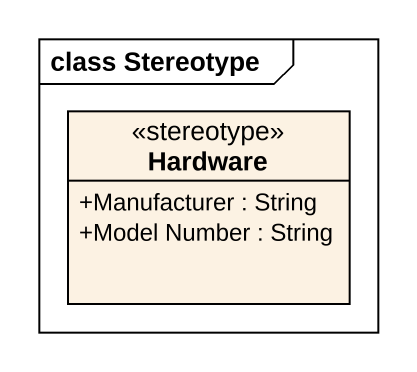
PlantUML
@startuml
mainframe class Stereotype
hide circle
hide empty members
skinparam classAttributeIconSize 0
class Hardware <<stereotype>> {
  +Manufacturer : String
  +Model Number : String
}
@enduml
